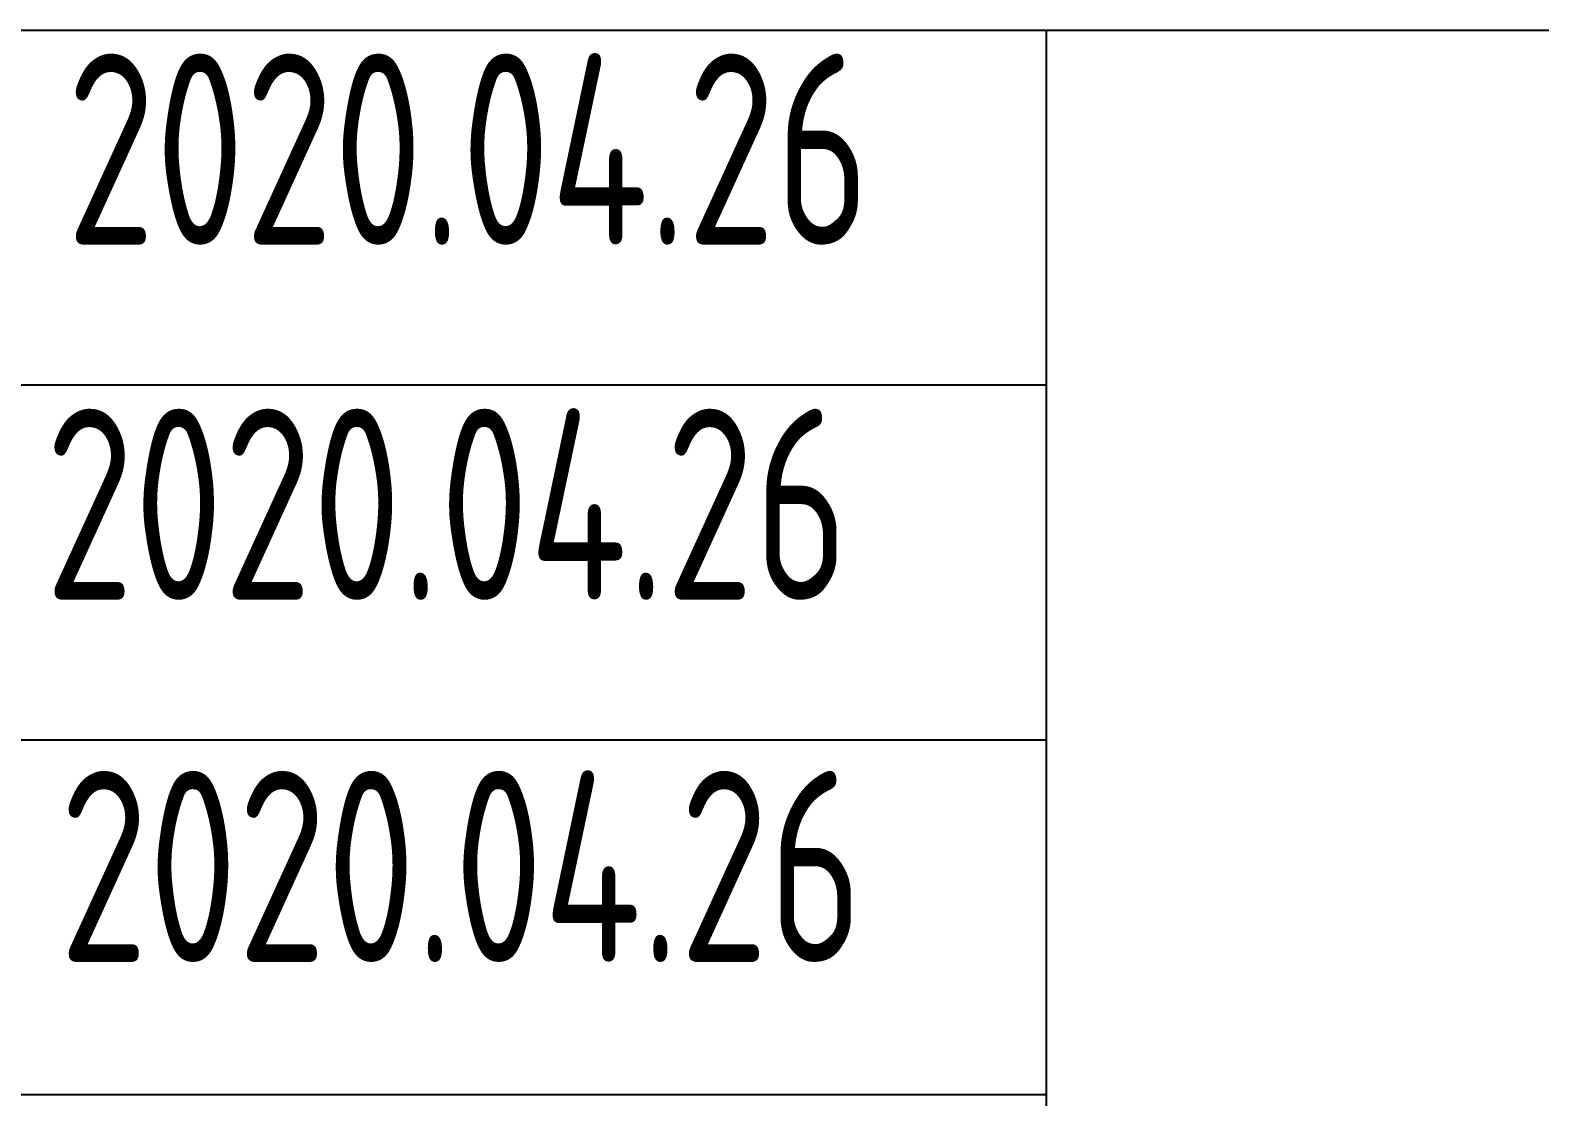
# Model space of a CAD drawing. Extents: x 5211311 to 5622788, y -441754 to -251897.
# Drawn here: x 5244449 to 5247214, y -286669 to -284715 of the extents above; entities that cross this region are included whole.
import ezdxf
from ezdxf.enums import TextEntityAlignment as Align

# ---------------------------------------------------------------- set-up
doc = ezdxf.new("R2010")
doc.units = 0
doc.header["$LTSCALE"] = 1000
doc.header["$MEASUREMENT"] = 0
doc.layers.get('0').update_dxf_attribs({"linetype": 'CONTINUOUS'})
doc.styles.add('sceie', font='sceie.shx', dxfattribs={"width": 0.7, "bigfont": 'sceic.shx'})

# ---------------------------------------------------------------- blocks, each defined once
blk = doc.blocks.new('签名')
at = {"style": 'sceie', "width": 0.8}
for p in [(5486670.1, -514111), (5486631, -514761.6), (5486657.1, -515425.2), (5486696.1, -516075.8), (5486709.1, -516674.4)]:
    blk.add_attdef('2020.4.26', text='', height=350, dxfattribs=at).set_placement(p, align=Align.MIDDLE)

msp = doc.modelspace()

# ---------------------------------------------------------------- linework, layer by layer
for p, q in [((5240810.1, -284714.7), (5258810.1, -284714.7)), ((5246310.1, -287964.7), (5246310.1, -284714.7)), ((5240810.1, -285364.7), (5246310.1, -285364.7)), ((5240810.1, -286014.7), (5246310.1, -286014.7)), ((5240810.1, -286664.7), (5246310.1, -286664.7))]:
    msp.add_line(p, q)

# ---------------------------------------------------------------- block references
at = {"color": 0}
ref = msp.add_blockref('签名', (-241419.1, 229178.9), dxfattribs=at)
ref.add_attrib('2020.4.26', '2020.04.26', dxfattribs={"height": 350, "style": 'sceie', "width": 0.8}).set_placement((5245238, -286246.3), align=Align.MIDDLE)
ref.add_attrib('2020.4.26', '2020.04.26', dxfattribs={"height": 350, "style": 'sceie', "width": 0.8}).set_placement((5245211.9, -285582.7), align=Align.MIDDLE)
ref.add_attrib('2020.4.26', '2020.04.26', dxfattribs={"height": 350, "style": 'sceie', "width": 0.8}).set_placement((5245251, -284932.1), align=Align.MIDDLE)

doc.saveas('drawing.dxf')
